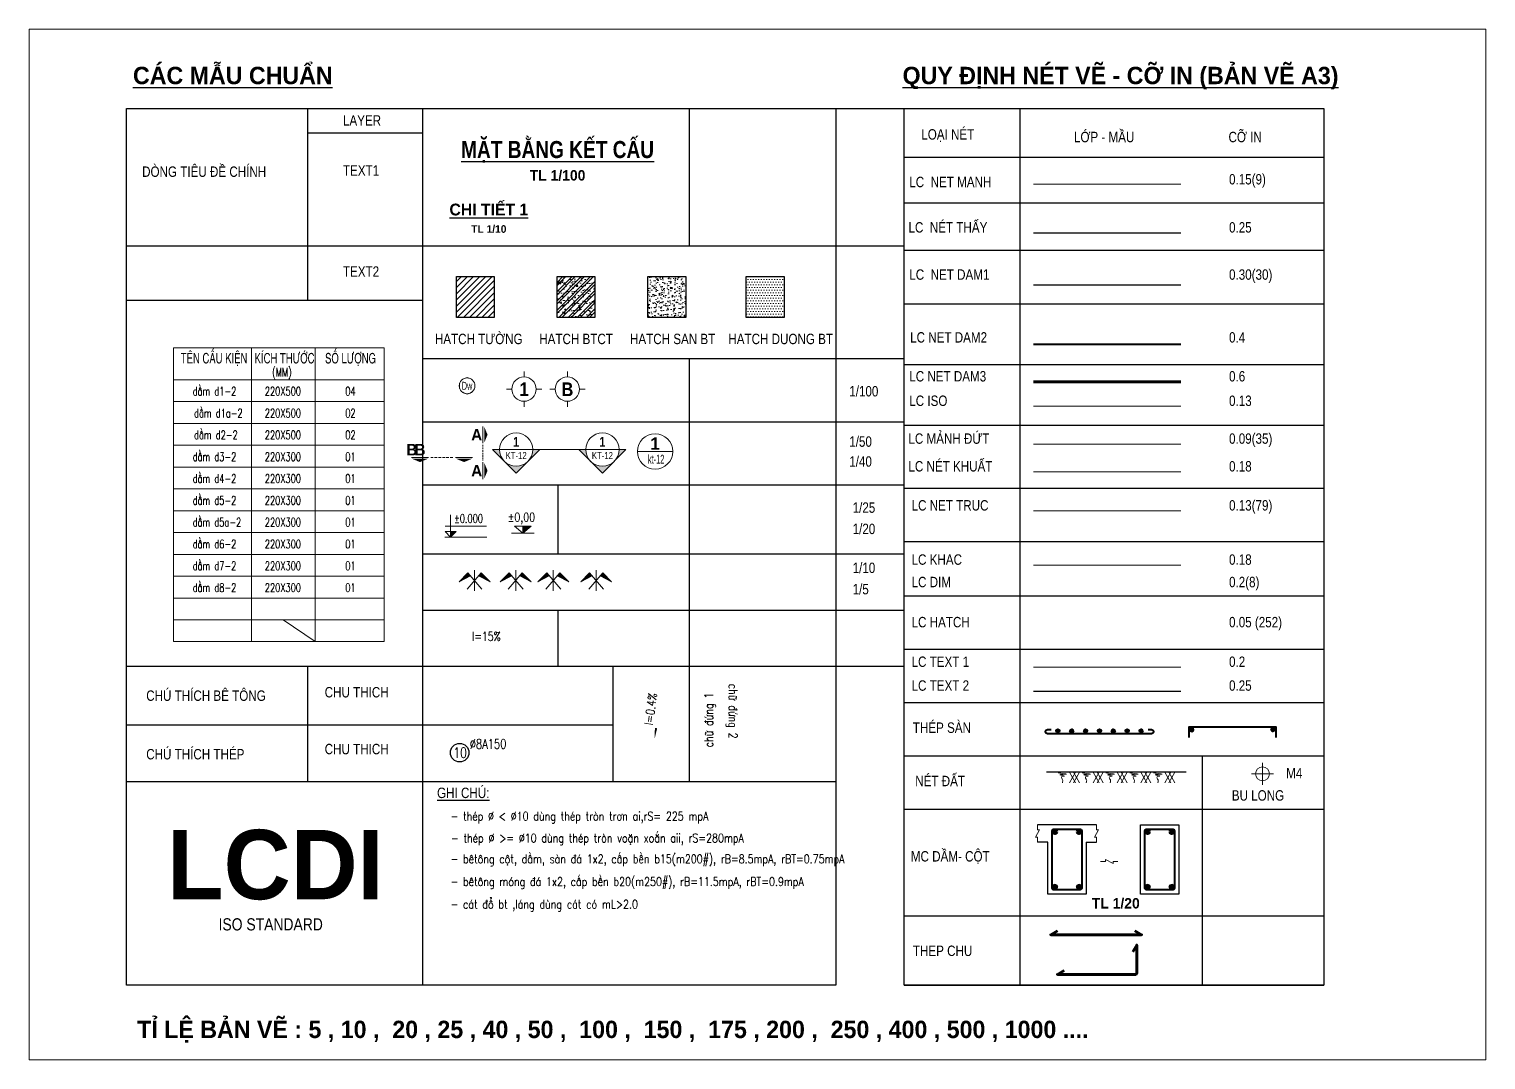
# Model space of a CAD drawing. Header units: inches. Extents: x 138 to 1256, y -84 to 787.
# Drawn here: x 137.6 to 473.6, y 549 to 786.6 of the extents above; entities that cross this region are included whole.
import ezdxf
from ezdxf.enums import TextEntityAlignment as Align

# ---------------------------------------------------------------- set-up
doc = ezdxf.new("R2010")
doc.units = ezdxf.units.IN
doc.header["$MEASUREMENT"] = 0
doc.set_wipeout_variables(frame=1)
for name, pattern in [('CENTERX2', [4, 2.5, -0.5, 0.5, -0.5]), ('DASHDOT', [1, 0.5, -0.25, 0, -0.25]), ('HIDDEN', [0.375, 0.25, -0.125])]:
    doc.linetypes.add(name, pattern=pattern)
for name, color, linetype, lineweight in [('KICHTHUOC', 8, 'Continuous', 18), ('LC Dim', 8, 'Continuous', 18), ('LC Hatch', 252, 'Continuous', 9), ('LC Hatch @ 1 (1)', 252, 'Continuous', 0), ('LC ISO', 160, 'Continuous', 13), ('LC Khac', 4, 'Continuous', 9), ('LC MANH DUT', 35, 'HIDDEN', 5), ('LC Net dam 1', 30, 'Continuous', 30), ('LC Net dam2', 6, 'Continuous', 40), ('LC Net dam3', 1, 'Continuous', 60), ('LC Net khuat', 4, 'HIDDEN', 13), ('LC Net manh', 239, 'Continuous', 5), ('LC Net thay', 7, 'Continuous', 25), ('LC Net truc', 79, 'DASHDOT', 13), ('LC Text1', 3, 'Continuous', 20), ('LC Text2', 7, 'Continuous', 25), ('Text', 7, 'Continuous', 20), ('v-KICHTHUOC', 8, 'Continuous', 18), ('v-TEXT', 7, 'Continuous', 20)]:
    doc.layers.add(name, color=color, linetype=linetype, lineweight=lineweight)
doc.styles.add('ARIAL', font='arial.ttf', dxfattribs={"width": 0.8})
doc.styles.add('Brief text', font='')
doc.styles.add('General text 2', font='arial.ttf')
doc.styles.add('LC 1', font='')
doc.styles.add('LC 2', font='', dxfattribs={"width": 0.7})
doc.styles.add('LC 3', font='vnsimli.shx', dxfattribs={"width": 0.75})
doc.styles.add('LC3', font='', dxfattribs={"width": 0.8})
doc.styles.add('T1', font='Vnsimli.shx', dxfattribs={"width": 0.7})
doc.styles.add('T2', font='', dxfattribs={"width": 0.8})
doc.styles.add('text', font='hoatbif.shx', dxfattribs={"width": 0.7})
doc.styles.add('text1', font='', dxfattribs={"width": 0.7, "height": 300})
doc.styles.get('Brief text').set_extended_font_data('.VnHelvetInsH', bold=True)
doc.styles.get('LC 1').set_extended_font_data('.VnAvantH', bold=True)
doc.styles.get('LC 2').set_extended_font_data('.VnArial NarrowH')
doc.styles.get('LC3').set_extended_font_data('.VnArialH', bold=True)
doc.styles.get('T2').set_extended_font_data('.VnArialH')
doc.styles.get('text1').set_extended_font_data('.VnHelvetInsH', bold=True)

# ---------------------------------------------------------------- blocks, each defined once
blk = doc.blocks.new('DXicon')
at = {"layer": 'LC Hatch', "ltscale": 50}
for points in [[(-1.15, 4.39), (-1.9, 5.26), (-4.45, 2.69)], [(4.45, 2.69), (1.9, 5.26), (1.15, 4.39)]]:
    blk.add_hatch(color=252, dxfattribs=at).paths.add_polyline_path(points)
at = {"layer": 'LC Net manh', "color": 8, "ltscale": 50}
for p, q in [((-1.9, 5.26), (-4.45, 2.69)), ((-4.45, 2.69), (-1.15, 4.39)), ((-2.13, 0.57), (1.9, 5.26)), ((2.13, 0.57), (-1.9, 5.26)), ((0, 0.04), (0, 6.04)), ((4.45, 2.69), (1.15, 4.39)), ((1.9, 5.26), (4.45, 2.69))]:
    blk.add_line(p, q, dxfattribs=at)
blk = doc.blocks.new('thep tron 2')
at = {"layer": 'LC Net dam2'}
for p, q in [((-0.5, 0.5), (0.5, 0.5)), ((0.35, 0.85), (-0.35, 0.15)), ((-0.35, 0.85), (0.35, 0.15)), ((0, 1), (0, 0))]:
    blk.add_line(p, q, dxfattribs=at)
blk.add_circle((0, 0.5), 0.5, dxfattribs=at)
blk = doc.blocks.new('theptron1')
at = {"layer": 'LC Net dam3'}
for p, q in [((-0.5, 0), (0.5, 0)), ((-0.35, 0.35), (0.35, -0.35)), ((0.35, 0.35), (-0.35, -0.35)), ((0, 0.5), (0, -0.5))]:
    blk.add_line(p, q, dxfattribs=at)
blk.add_circle((0, 0), 0.5, dxfattribs=at)
blk = doc.blocks.new('mat dat')
at = {"layer": 'LC Net manh'}
for p, q in [((2, 0), (3.73, -3)), ((3.73, 0), (2, -3)), ((3.15, 0), (4.88, -3)), ((4.88, 0), (3.15, -3))]:
    blk.add_line(p, q, dxfattribs=at)
blk.add_spline([(0, 0), (-1.21, -0.12), (1.21, -0.52), (-0.75, -0.75), (0.58, -1.1), (-0.23, -1.33), (0.06, -2.19), (0, -3)], degree=3, dxfattribs=at)
blk = doc.blocks.new('TTRUC')
at = {"layer": 'LC ISO'}
for p, q in [((0, 6.95), (0, 10.13)), ((-6.95, 0), (-10.13, 0)), ((6.95, 0), (10.13, 0)), ((0, -6.95), (0, -10.13))]:
    blk.add_line(p, q, dxfattribs=at)
at = {"layer": 'LC Net manh'}
blk.add_circle((0, 0), 6.95, dxfattribs=at)
blk = doc.blocks.new('TIEUDE1')
at = {"layer": 'LC Text2', "color": 7, "style": 'LC 1'}
blk.add_attdef('TIªU§Ò', text='', height=5, dxfattribs=at).set_placement((0, 0), align=Align.BOTTOM_CENTER)
blk.add_attdef('TL', text='', height=3, dxfattribs=at).set_placement((0, -2), align=Align.TOP_CENTER)
blk = doc.blocks.new('TIEUDE2')
at = {"layer": 'LC Text2', "color": 7, "style": 'LC 1'}
blk.add_attdef('%%UTIªU§Ò', text='', height=3.5, dxfattribs=at).set_placement((0, 0), align=Align.BOTTOM_CENTER)
blk.add_attdef('TL', text='', height=2.2, dxfattribs=at).set_placement((0, -1.8), align=Align.TOP_CENTER)
blk = doc.blocks.new('trich CT')
at = {"layer": 'LC ISO'}
blk.add_line((-500, 0), (500, 0), dxfattribs=at)
blk.add_circle((0, 0), 500, dxfattribs=at)
at = {"layer": 'LC Text1', "style": 'text1'}
blk.add_attdef('T', text='', height=350, dxfattribs=at).set_placement((0, 223), align=Align.MIDDLE_CENTER)
at = {"layer": 'LC Text1', "linetype": 'ByBlock', "style": 'text', "width": 0.7}
blk.add_attdef('KT', text='', height=250, dxfattribs=at).set_placement((0, -217), align=Align.MIDDLE_CENTER)
blk = doc.blocks.new('*U23')
at = {"layer": 'LC ISO'}
h = blk.add_hatch(color=256, dxfattribs=at)
h.paths.add_polyline_path([(0, -8.49), (4.24, -4.24, -0.198912), (0, -6, -0.198912), (-4.24, -4.24)])
h.paths.add_polyline_path([(8.49, 0), (6, 0, -0.198912), (4.24, -4.24)])
h.paths.add_polyline_path([(-4.24, -4.24, -0.198912), (-6, 0), (-8.49, 0)])
h = blk.add_hatch(color=256, dxfattribs=at)
h.paths.add_polyline_path([(31.08, -8.49), (35.32, -4.24, -0.198912), (31.08, -6, -0.198912), (26.84, -4.24)])
h.paths.add_polyline_path([(39.57, 0), (37.08, 0, -0.198912), (35.32, -4.24)])
h.paths.add_polyline_path([(26.84, -4.24, -0.198912), (25.08, 0), (22.59, 0)])
for p, q in [((-6, 0), (6, 0)), ((25.08, 0), (37.08, 0))]:
    blk.add_line(p, q, dxfattribs=at)
for points in [[(6, 0), (8.49, 0), (0, -8.49), (-8.49, 0), (-6, 0)], [(37.08, 0), (39.57, 0), (31.08, -8.49), (22.59, 0), (25.08, 0)]]:
    blk.add_lwpolyline(points, dxfattribs=at)
for centre in [(0, 0), (31.08, 0)]:
    blk.add_circle(centre, 6, dxfattribs=at)
at = {"layer": 'LC MANH DUT', "linetype": 'HIDDEN', "ltscale": 300}
blk.add_line((6, 0), (25.08, 0), dxfattribs=at)
at = {"layer": 'LC Text1', "style": 'Brief text', "width": 0.8, "flags": 8}
for tag, p in [('VIEW-NUMBER2', (0, 52)), ('VIEW-NUMBER1', (0, 0))]:
    blk.add_attdef(tag, text='', height=3.5, dxfattribs=at).set_placement(p, align=Align.BOTTOM_CENTER)
at = {"layer": 'LC Text1', "style": 'ARIAL', "width": 0.8, "flags": 8}
for tag, p in [('SHEET-NUMBER2', (0, 51.13)), ('SHEET-NUMBER1', (0, -0.87))]:
    blk.add_attdef(tag, text='', height=2.5, dxfattribs=at).set_placement(p, align=Align.TOP_CENTER)
blk = doc.blocks.new('Caodo1')
at = {"layer": 'LC Text1'}
blk.add_hatch(color=4, dxfattribs=at).paths.add_polyline_path([(0, 200), (0, 0), (243, 200)])
at = {"layer": 'LC Text1', "color": 4}
for p, q in [((324, 0), (-324, 0)), ((0, 0), (0, 200))]:
    blk.add_line(p, q, dxfattribs=at)
blk.add_lwpolyline([(-243, 200), (243, 200), (0, 0), (0, 0)], close=True, dxfattribs=at)
at = {"layer": 'LC Text1', "color": 4, "style": 'T1', "width": 0.8}
blk.add_attdef('%%P0,00', text='', height=250, dxfattribs=at).set_placement((-39, 460), align=Align.MIDDLE_CENTER)
blk = doc.blocks.new('bu lon')
at = {"layer": 'LC Khac', "color": 9}
for p, q in [((0.79, 0), (-0.79, 0)), ((0, -0.79), (0, 0.79))]:
    blk.add_line(p, q, dxfattribs=at)
at = {"layer": 'LC Khac', "color": 7}
blk.add_circle((0, 0), 0.5, dxfattribs=at)
blk = doc.blocks.new('MM')
at = {"layer": 'LC Khac', "xscale": 2.289702860291335, "yscale": 2.289702860291335, "zscale": 2.289702860291335}
blk.add_blockref('bu lon', (0, 0), dxfattribs=at)
blk = doc.blocks.new('CT')
at = {"layer": 'LC Text1', "lineweight": 15}
blk.add_hatch(color=4, dxfattribs=at).paths.add_polyline_path([(3.25, 1.6), (1.64, 1.6), (1.64, 0)])
at = {"layer": 'LC Text1', "color": 4, "lineweight": 15, "ltscale": 50}
for p, q in [((12.09, 0), (0, 0)), ((0.05, 3.14), (12, 3.14))]:
    blk.add_line(p, q, dxfattribs=at)
for points in [[(1.64, 6.43), (1.64, 0)], [(1.64, 0), (0.03, 1.6), (1.64, 1.6)], [(1.64, 0), (3.25, 1.6), (1.64, 1.6)]]:
    blk.add_lwpolyline(points, dxfattribs=at)
at = {"layer": 'LC Text1', "color": 4, "style": 'LC 3', "width": 0.75}
blk.add_attdef('CT', (1.91, 3.5), '', height=2.2, dxfattribs=at)
blk = doc.blocks.new('*U24')
at = {"layer": 'Defpoints'}
blk.add_lwpolyline([(0, 2.97), (-1.75, 2.41), (-2.83, 0.92), (-2.83, -0.92), (-1.75, -2.41), (0, -2.98), (1.75, -2.41), (2.83, -0.92), (2.83, 0.92), (1.75, 2.41)], close=True, dxfattribs=at)
at = {"layer": 'LC Text1', "style": 'General text 2', "width": 0.6, "flags": 8}
blk.add_attdef('SYMBOL', text='', height=3, dxfattribs=at).set_placement((0, 0), align=Align.MIDDLE_CENTER)
blk.add_wipeout([(0, 2.97), (-1.75, 2.41), (-2.83, 0.92), (-2.83, -0.92), (-1.75, -2.41), (0, -2.98), (1.75, -2.41), (2.83, -0.92), (2.83, 0.92), (1.75, 2.41)]).dxf.layer = 'LC Net manh'
at = {"layer": 'LC ISO'}
blk.add_circle((0, 0), 2.98, dxfattribs=at)
blk = doc.blocks.new('matcatdoc')
at = {"layer": 'LC Khac', "color": 1, "ltscale": 2}
for p, q in [((0, 485), (0, 0)), ((0, -550), (0, -1036))]:
    blk.add_line(p, q, dxfattribs=at)
for points in [[(134, 243, 0, 471, 0), (37, 243, 275, 275, 0)], [(134, -793, 0, 471, 0), (37, -793, 275, 275, 0)]]:
    blk.add_lwpolyline(points, format="xyseb", dxfattribs=at)
at = {"layer": 'LC MANH DUT', "ltscale": 200}
blk.add_line((0, -49), (0, -506), dxfattribs=at)
at = {"ltscale": 2, "style": 'LC 1'}
for p in [(-179, 243), (-179, -793)]:
    blk.add_attdef('LC', text='', height=330, dxfattribs=at).set_placement(p, align=Align.MIDDLE_CENTER)
blk = doc.blocks.new('*U22')
at = {"layer": 'LC Khac', "color": 1, "ltscale": 2}
for p, q in [((0, 0), (-485, 0)), ((1271, 0), (785, 0))]:
    blk.add_line(p, q, dxfattribs=at)
for points in [[(-243, -134, 0, 471, 0), (-243, -37, 275, 275, 0)], [(1028, -134, 0, 471, 0), (1028, -37, 275, 275, 0)]]:
    blk.add_lwpolyline(points, format="xyseb", dxfattribs=at)
at = {"layer": 'LC MANH DUT', "ltscale": 300}
blk.add_line((66, 0), (732, 0), dxfattribs=at)
at = {"ltscale": 2, "style": 'LC 1'}
for p in [(-243, 222), (1028, 222)]:
    blk.add_attdef('LC', text='', height=330, dxfattribs=at).set_placement(p, align=Align.MIDDLE_CENTER)
blk = doc.blocks.new('DODOC1')
at = {"layer": 'KICHTHUOC'}
blk.add_lwpolyline([(-630, 0, 0, 0, 0), (762, 0, 0, 66.7, 0), (443, 0, 66.7, 66.7, 0)], format="xyseb", dxfattribs=at)
at = {"layer": 'Text', "style": 'T1', "width": 0.8}
blk.add_attdef('DOC', text='', height=250, dxfattribs=at).set_placement((-79, 226), align=Align.MIDDLE_CENTER)

msp = doc.modelspace()

# ---------------------------------------------------------------- hatches: boundary and pattern name
at = {"layer": 'LC Hatch', "ltscale": 3}
h = msp.add_hatch(dxfattribs=at)
h.set_pattern_fill('AR-CONC', color=256, scale=0.281299)
h.set_pattern_definition([(50, (594.1922, 75.4406), (2.017644, -0.176521), [0.210974, -2.320715]), (355, (594.1922, 75.4406), (-0.390306, 2.115907), [0.168779, -1.856572]), (100.4514, (594.3603, 75.4259), (1.62734, 1.939385), [0.1793004, -1.972304]), (46.1842, (594.1922, 76.0032), (3.002136, -0.465603), [0.316461, -3.481072]), (96.6356, (594.4424, 75.9644), (2.629195, 2.740182), [0.26895, -2.958456]), (351.1842, (594.1922, 76.0032), (2.629193, 2.740184), [0.253169, -2.784858]), (21, (594.4735, 75.8625), (1.6790922, -1.132562), [0.210974, -2.320715]), (326, (594.4735, 75.8625), (0.684443, 2.039838), [0.168779, -1.856572]), (71.4514, (594.6134, 75.7681), (2.363536, 0.9072743), [0.1793004, -1.972304]), (37.5, (594.1922, 75.4406), (0.0342055, 0.93642634), [0, -1.834068, 0, -1.8847018, 0, -1.8636044]), (7.5, (594.1922, 75.4406), (0.7400114, 1.1094753), [0, -1.0745613, 0, -1.7918732, 0, -0.7102794]), (327.5, (593.5649, 75.4406), (1.501636, -0.0634466), [0, -0.703247, 0, -2.1941305, 0, -2.9114423]), (317.5, (593.2836, 75.4406), (1.6404956, 0.281594), [0, -0.914221, 0, -1.4571277, 0, -2.067546])])
h.paths.add_polyline_path([(289.01, 729.61), (280.29, 729.61), (280.29, 720.19), (289.01, 720.19)])
h = msp.add_hatch(dxfattribs=at)
h.set_pattern_fill('DOTS', color=256, scale=9.845457)
h.set_pattern_definition([(360, (595.696, 75.4406), (0.30767054, 0.6153411), [0, -0.6153411])])
h.paths.add_polyline_path([(311.7, 729.61), (302.98, 729.61), (302.98, 720.19), (311.7, 720.19)])
at = {"layer": 'LC Hatch @ 1 (1)', "ltscale": 2}
h = msp.add_hatch(dxfattribs=at)
h.set_pattern_fill('ANSI31', color=256, scale=8.000137)
h.set_pattern_definition([(45, (595.696, 75.4406), (-0.7071189, 0.7071189), [])])
h.paths.add_polyline_path([(244.85, 720.19), (244.85, 729.61), (236.13, 729.61), (236.13, 720.19)])
h = msp.add_hatch(dxfattribs=at)
h.set_pattern_fill('BTCT', color=256, scale=0.400001)
h.set_pattern_definition([(50, (240.1029, 1218.1346), (2.869048, -0.251009), [0.3, -3.300009]), (355, (240.103, 1218.1346), (-0.555007, 3.008776), [0.24, -2.640007]), (100.4514, (240.342, 1218.1137), (2.314043, 2.757765), [0.254961, -2.804576]), (46.1842, (240.103, 1218.9346), (4.268975, -0.662078), [0.45, -4.950013]), (96.6356, (240.4586, 1218.8794), (3.73866, 3.89648), [0.382442, -4.206863]), (351.1842, (240.103, 1218.9346), (3.738657, 3.896484), [0.36, -3.96001]), (21, (240.5029, 1218.7346), (2.387634, -1.61048), [0.3, -3.300009]), (326, (240.503, 1218.7346), (0.973264, 2.900608), [0.24, -2.640007]), (71.4514, (240.7018, 1218.6004), (3.360899, 1.290125), [0.254961, -2.804576]), (37.5, (240.1029, 1218.1346), (0.0486395, 1.3315788), [0, -2.6080067, 0, -2.680007, 0, -2.650007]), (7.5, (240.1029, 1218.1346), (1.052281, 1.577651), [0, -1.528004, 0, -2.5480066, 0, -1.0100026]), (327.5, (239.2109, 1218.1346), (2.1352952, -0.0902197), [0, -1.0000026, 0, -3.120008, 0, -4.1400107]), (317.5, (238.8109, 1218.1346), (2.332751, 0.400421), [0, -1.300003, 0, -2.072005, 0, -2.9400076]), (45, (240.1029, 1218.1346), (-1.060663, 1.060663), []), (45, (240.81, 1218.1346), (-1.060663, 1.060663), [])])
h.paths.add_polyline_path([(268.07, 729.61), (259.35, 729.61), (259.35, 720.19), (268.07, 720.19)])

# ---------------------------------------------------------------- linework, layer by layer
at = {"layer": 'LC ISO', "ltscale": 0.5}
msp.add_line((369.22, 699.72, 0), (403.24, 699.72, 0), dxfattribs=at)
at = {"layer": 'LC Khac', "ltscale": 0.5}
msp.add_line((369.22, 663.1, 0), (403.24, 663.1, 0), dxfattribs=at)
at = {"layer": 'LC MANH DUT', "ltscale": 300}
msp.add_line((369.22, 691, 0), (403.24, 691, 0), dxfattribs=at)
at = {"layer": 'LC Net dam 1'}
msp.add_line((369.22, 727.68, 0), (403.24, 727.68, 0), dxfattribs=at)
at = {"layer": 'LC Net dam2', "ltscale": 5}
msp.add_line((403.24, 713.91, 0), (369.22, 713.91, 0), dxfattribs=at)
at = {"layer": 'LC Net dam2', "elevation": 0}
msp.add_lwpolyline([(395.65, 625.18), (396.45, 625.18, -0.414214), (396.9, 624.73), (396.9, 624.68, -0.414214), (396.45, 624.22), (384.47, 624.22), (372.49, 624.22, -0.414214), (372.04, 624.68), (372.04, 624.73, -0.414214), (372.49, 625.18), (373.29, 625.18)], format="xyb", dxfattribs=at)
msp.add_lwpolyline([(405.11, 623.39), (405.11, 625.79), (425.11, 625.79), (425.11, 623.39)], dxfattribs=at)
for points in [[(373.56, 588.64), (373.56, 601.84, -0.414214), (373.96, 602.24), (379.96, 602.24, -0.414214), (380.36, 601.84), (380.36, 588.64, -0.414214), (379.96, 588.24), (373.96, 588.24, -0.414214)], [(394.94, 588.64), (394.94, 601.84, -0.414214), (395.34, 602.24), (401.34, 602.24, -0.414214), (401.74, 601.84), (401.74, 588.64, -0.414214), (401.34, 588.24), (395.34, 588.24, -0.414214)]]:
    msp.add_lwpolyline(points, format="xyb", close=True, dxfattribs=at)
at = {"layer": 'LC Net dam3', "ltscale": 0.5}
msp.add_line((369.22, 705.36, 0), (403.24, 705.36, 0), dxfattribs=at)
at = {"layer": 'LC Net dam3', "ltscale": 5, "elevation": 0}
msp.add_lwpolyline([(374.79, 578.79), (373.23, 577.89), (394.15, 577.89), (392.6, 578.79)], dxfattribs=at)
at = {"layer": 'LC Net dam3', "elevation": 0}
msp.add_lwpolyline([(392.17, 573.95), (393.07, 575.51), (393.07, 569.12, -0.414214), (392.67, 568.72), (374.77, 568.72), (376.33, 569.62)], format="xyb", dxfattribs=at)
at = {"layer": 'LC Net khuat', "ltscale": 300}
msp.add_line((369.22, 684.61, 0), (403.24, 684.61, 0), dxfattribs=at)
at = {"layer": 'LC Net manh'}
msp.add_line((369.22, 750.88, 0), (403.24, 750.88, 0), dxfattribs=at)
at = {"layer": 'LC Net manh', "elevation": 0}
for points in [[(370.16, 599.24), (370.16, 600.38), (369.7, 600.38), (370.62, 602.09), (370.16, 602.09), (370.16, 603.24)], [(383.76, 599.24), (383.76, 600.38), (383.3, 600.38), (384.22, 602.09), (383.76, 602.09), (383.76, 603.24)], [(384.72, 594.79), (385.87, 594.79), (385.87, 595.25), (387.58, 594.33), (387.58, 594.79), (388.72, 594.79)]]:
    msp.add_lwpolyline(points, dxfattribs=at)
at = {"layer": 'LC Net thay'}
for p, q in [((201.76, 768.37, 0), (201.76, 724.14, 0)), ((228.27, 768.37, 0), (228.27, 566.23, 0)), ((289.79, 768.37, 0), (289.79, 736.67, 0)), ((323.64, 768.37, 0), (339.41, 768.37, 0)), ((366.05, 768.37, 0), (366.05, 566.23, 0)), ((228.27, 762.68, 0), (201.76, 762.68, 0)), ((339.41, 757.16, 0), (436.19, 757.16, 0)), ((339.41, 746.57, 0), (436.19, 746.57, 0)), ((369.22, 739.69, 0), (403.24, 739.69, 0)), ((160.02, 736.67, 0), (289.79, 736.67, 0)), ((160.02, 736.67, 0), (339.41, 736.67, 0)), ((339.41, 735.73, 0), (436.19, 735.73, 0)), ((160.02, 724.14, 0), (228.27, 724.14, 0)), ((339.41, 723.36, 0), (436.19, 723.36, 0)), ((228.27, 710.69, 0), (339.41, 710.69, 0)), ((289.79, 710.69, 0), (289.79, 613.2, 0)), ((339.41, 709.37, 0), (436.19, 709.37, 0)), ((228.27, 696.15, 0), (339.41, 696.15, 0)), ((339.41, 695.38, 0), (436.19, 695.38, 0)), ((228.27, 681.61, 0), (339.41, 681.61, 0)), ((259.53, 681.61, 0), (259.53, 665.68, 0)), ((339.41, 680.84, 0), (436.19, 680.84, 0)), ((228.27, 665.68, 0), (339.41, 665.68, 0)), ((339.41, 668.53, 0), (436.19, 668.53, 0)), ((339.41, 656.03, 0), (436.19, 656.03, 0)), ((228.27, 652.72, 0), (289.79, 652.72, 0)), ((228.27, 652.72, 0), (339.41, 652.72, 0)), ((259.53, 652.72, 0), (259.53, 639.83, 0)), ((339.41, 643.73, 0), (436.19, 643.73, 0)), ((160.02, 639.83, 0), (339.41, 639.83, 0)), ((201.76, 639.83, 0), (201.76, 613.2, 0)), ((272.28, 613.2, 0), (272.28, 639.83, 0)), ((369.22, 634.07, 0), (403.24, 634.07, 0)), ((339.41, 631.43, 0), (436.19, 631.43, 0)), ((160.02, 626.3, 0), (272.28, 626.3, 0)), ((339.41, 619.12, 0), (436.19, 619.12, 0)), ((408.15, 619.12, 0), (408.15, 566.23, 0)), ((404.43, 615.34, 0), (372.27, 615.34, 0)), ((160.02, 613.2, 0), (323.64, 613.2, 0)), ((160.02, 613.2, 0), (323.64, 613.2, 0)), ((339.41, 606.82, 0), (436.19, 606.82, 0)), ((383.76, 603.24, 0), (370.16, 603.24, 0)), ((372.56, 599.24, 0), (370.16, 599.24, 0)), ((381.36, 599.24, 0), (383.76, 599.24, 0)), ((339.41, 582.22, 0), (436.19, 582.22, 0)), ((339.41, 566.23, 0), (436.19, 566.23, 0))]:
    msp.add_line(p, q, dxfattribs=at)
at = {"layer": 'LC Net thay', "elevation": 0}
for points in [[(160.02, 768.37), (323.64, 768.37), (323.64, 566.23), (160.02, 566.23)], [(339.41, 768.37), (436.19, 768.37), (436.19, 566.23), (339.41, 566.23)], [(393.94, 603.24), (402.74, 603.24), (402.74, 587.24), (393.94, 587.24)]]:
    msp.add_lwpolyline(points, close=True, dxfattribs=at)
msp.add_lwpolyline([(381.36, 599.24), (381.36, 587.24), (372.56, 587.24), (372.56, 599.24)], dxfattribs=at)
at = {"layer": 'LC Net truc', "linetype": 'CENTERX2', "ltscale": 200}
msp.add_line((369.22, 675.61, 0), (403.24, 675.61, 0), dxfattribs=at)
at = {"layer": 'LC Text1'}
msp.add_line((369.22, 639.56, 0), (403.24, 639.56, 0), dxfattribs=at)
at = {"layer": 'LC Text2', "ltscale": 2, "elevation": 0}
for points in [[(236.13, 729.61), (244.85, 729.61), (244.85, 720.19), (236.13, 720.19)], [(259.35, 729.61), (268.07, 729.61), (268.07, 720.19), (259.35, 720.19)], [(280.29, 729.61), (289.01, 729.61), (289.01, 720.19), (280.29, 720.19)], [(302.98, 729.61), (311.7, 729.61), (311.7, 720.19), (302.98, 720.19)]]:
    msp.add_lwpolyline(points, close=True, dxfattribs=at)
at = {"layer": 'LC Text2', "ltscale": 100}
msp.add_circle((236.88, 619.86, 0), 2.14, dxfattribs=at)

# ---------------------------------------------------------------- block references
at = {"layer": 'LC Dim'}
for p, xscale, yscale, zscale, rotation in [((374.2, 601.6, 0), 0.8000020620485555, 0.8000020620485555, 0.8000020620485555, 359.9999999976748), ((379.72, 601.6, 0), -0.8000020620485555, 0.800002062048554, 0.800002062048554, 359.9999999976748), ((395.58, 601.6, 0), 0.8000020620485555, 0.8000020620485555, 0.8000020620485555, 359.9999999976748), ((401.1, 601.6, 0), -0.8000020620485555, 0.800002062048554, 0.800002062048554, 359.9999999976748), ((374.2, 588.88, 0), -0.8000020620485544, 0.800002062048554, 0.800002062048554, 180.0000000006359), ((379.72, 588.88, 0), 0.8000020620485544, 0.8000020620485544, 0.8000020620485544, 180.0000000006358), ((395.58, 588.88, 0), -0.8000020620485544, 0.800002062048554, 0.800002062048554, 180.0000000006359), ((401.1, 588.88, 0), 0.8000020620485544, 0.8000020620485544, 0.8000020620485544, 180.0000000006358)]:
    msp.add_blockref('theptron1', p, dxfattribs=dict(at, xscale=xscale, yscale=yscale, zscale=zscale, rotation=rotation))
at = {"layer": 'LC Hatch', "xscale": 0.8000020620485555, "yscale": 0.8000020620485555, "zscale": 0.8000020620485555, "rotation": 359.9999999976748}
for p in [(240.32, 657.1, 0), (249.8, 657.1, 0), (258.48, 657.1, 0), (268.35, 657.1, 0)]:
    msp.add_blockref('DXicon', p, dxfattribs=at)
at = {"layer": 'LC ISO', "xscale": 0.403138717519849, "yscale": 0.403138717519849, "zscale": 0.403138717519849, "rotation": 359.9999999976748}
for p in [(251.73, 703.66, 0), (261.73, 703.66, 0)]:
    msp.add_blockref('TTRUC', p, dxfattribs=at)
at = {"layer": 'LC ISO'}
ref = msp.add_blockref('*U23', (249.91, 689.72, 0), dxfattribs=dict(at, xscale=0.6400016496390442, yscale=0.6400016496390442, zscale=0.6400016496390442, rotation=359.9999999976748))
ref.add_attrib('VIEW-NUMBER1', '1', dxfattribs={"layer": 'LC Text1', "height": 2.24, "rotation": 360, "style": 'Brief text', "width": 0.8}).set_placement((249.91, 689.72, 0), align=Align.BOTTOM_CENTER)
ref.add_attrib('SHEET-NUMBER1', 'KT-12', dxfattribs={"layer": 'LC Text1', "height": 1.6, "rotation": 360, "style": 'ARIAL', "width": 0.8}).set_placement((249.91, 689.16, 0), align=Align.TOP_CENTER)
ref.add_attrib('VIEW-NUMBER2', '1', dxfattribs={"layer": 'LC Text1', "height": 2.24, "rotation": 360, "style": 'Brief text', "width": 0.8}).set_placement((269.8, 689.72, 0), align=Align.BOTTOM_CENTER)
ref.add_attrib('SHEET-NUMBER2', 'KT-12', dxfattribs={"layer": 'LC Text1', "height": 1.6, "rotation": 360, "style": 'ARIAL', "width": 0.8}).set_placement((269.8, 689.16, 0), align=Align.TOP_CENTER)
ref = msp.add_blockref('trich CT', (281.96, 689.29, 0), dxfattribs=dict(at, xscale=0.008146306711836747, yscale=0.008146306711836747, zscale=0.008146306711836747))
ref.add_attrib('T', '1', dxfattribs={"layer": 'LC Text2', "height": 2.85, "rotation": 360, "style": 'text1'}).set_placement((281.96, 691.1, 0), align=Align.MIDDLE_CENTER)
ref.add_attrib('KT', ' kt-12', dxfattribs={"layer": 'LC Text2', "linetype": 'ByBlock', "height": 2.037, "rotation": 360, "style": 'text', "width": 0.55}).set_placement((281.96, 687.52, 0), align=Align.MIDDLE_CENTER)
at = {"layer": 'LC Khac', "xscale": 0.8000020620485555, "yscale": 0.8000020620485555, "zscale": 0.8000020620485555, "rotation": 359.9999999976748}
for p in [(375.91, 615.34, 0), (381.42, 615.34, 0), (386.92, 615.34, 0), (392.42, 615.34, 0), (397.92, 615.34, 0)]:
    msp.add_blockref('mat dat', p, dxfattribs=at)
at = {"layer": 'LC MANH DUT', "xscale": 1.397564855985381, "yscale": 1.397564855985381, "zscale": 1.397564855985381, "rotation": 359.9999999976748}
msp.add_blockref('MM', (422.05, 614.99, 0), dxfattribs=at)
at = {"layer": 'LC Net dam2'}
for p, xscale, yscale, zscale, rotation in [((374.85, 624.46, 0), 0.8000020620485555, 0.8000020620485555, 0.8000020620485555, 359.9999999976748), ((378.05, 624.46, 0), 0.8000020620485555, 0.8000020620485555, 0.8000020620485555, 359.9999999976748), ((381.25, 624.46, 0), 0.8000020620485555, 0.8000020620485555, 0.8000020620485555, 359.9999999976748), ((384.45, 624.46, 0), 0.8000020620485555, 0.8000020620485555, 0.8000020620485555, 359.9999999976748), ((387.65, 624.46, 0), 0.8000020620485555, 0.8000020620485555, 0.8000020620485555, 359.9999999976748), ((390.85, 624.46, 0), 0.8000020620485555, 0.8000020620485555, 0.8000020620485555, 359.9999999976748), ((394.05, 624.46, 0), 0.8000020620485555, 0.8000020620485555, 0.8000020620485555, 359.9999999976748), ((405.75, 625.55, 0), -0.8000020620485544, 0.800002062048554, 0.800002062048554, 180.0000000006359), ((424.47, 625.55, 0), 0.8000020620485544, 0.8000020620485544, 0.8000020620485544, 180.0000000006358)]:
    msp.add_blockref('thep tron 2', p, dxfattribs=dict(at, xscale=xscale, yscale=yscale, zscale=zscale, rotation=rotation))
at = {"layer": 'LC Net manh'}
ref = msp.add_blockref('matcatdoc', (242.24, 691.2, 0), dxfattribs=dict(at, xscale=0.008000020620488059, yscale=0.008000020620488059, zscale=0.008000020620488059))
ref.add_attrib('LC', 'A', dxfattribs={"layer": '0', "ltscale": 2, "height": 2.64, "rotation": 360, "style": 'LC 1'}).set_placement((240.81, 684.85, 0), align=Align.MIDDLE_CENTER)
ref.add_attrib('LC', 'A', dxfattribs={"layer": '0', "ltscale": 2, "height": 2.64, "rotation": 360, "style": 'LC 1'}).set_placement((240.81, 693.14, 0), align=Align.MIDDLE_CENTER)
ref = msp.add_blockref('*U22', (229.67, 687.92, 0), dxfattribs=dict(at, xscale=0.008000020620488059, yscale=0.008000020620488059, zscale=0.008000020620488059))
ref.add_attrib('LC', 'B', dxfattribs={"layer": '0', "ltscale": 2, "height": 2.64, "rotation": 360, "style": 'LC 1'}).set_placement((225.84, 689.7, 0), align=Align.MIDDLE_CENTER)
ref.add_attrib('LC', 'B', dxfattribs={"layer": '0', "ltscale": 2, "height": 2.64, "rotation": 360, "style": 'LC 1'}).set_placement((227.73, 689.7, 0), align=Align.MIDDLE_CENTER)
at = {"layer": 'LC Text1'}
ref = msp.add_blockref('CT', (233.49, 669.53, 0), dxfattribs=dict(at, xscale=0.8000020620485555, yscale=0.8000020620485555, zscale=0.8000020620485555, rotation=359.9999999976748))
ref.add_attrib('CT', '%%P0.000', (235.6, 672.84, 0), dxfattribs={"color": 3, "height": 1.984, "rotation": 360, "style": 'LC 3', "width": 0.7})
ref = msp.add_blockref('Caodo1', (251.44, 670.47, 0), dxfattribs=dict(at, xscale=0.008000020620488059, yscale=0.008000020620488059, zscale=0.008000020620488059))
ref.add_attrib('%%P0,00', '%%p0,00', dxfattribs={"layer": 'LC Text2', "height": 2, "rotation": 360, "style": 'T1', "width": 0.8}).set_placement((251.13, 674.15, 0), align=Align.MIDDLE_CENTER)
at = {"layer": 'LC Text2'}
ref = msp.add_blockref('TIEUDE1', (259.46, 755.74, 0), dxfattribs=dict(at, xscale=0.8000020620485555, yscale=0.8000020620485555, zscale=0.8000020620485555, rotation=359.9999999976748))
ref.add_attrib('TIªU§Ò', '%%UmÆt b»ng kÕt cÊu', dxfattribs={"color": 7, "height": 3.9395, "rotation": 360, "style": 'LC3', "width": 0.8}).set_placement((259.46, 755.74, 0), align=Align.BOTTOM_CENTER)
ref.add_attrib('TL', 'TL 1/100', dxfattribs={"color": 7, "height": 2.4, "rotation": 360, "style": 'LC 1'}).set_placement((259.46, 754.14, 0), align=Align.TOP_CENTER)
ref = msp.add_blockref('TIEUDE2', (243.61, 742.89, 0), dxfattribs=dict(at, xscale=0.8000020620485555, yscale=0.8000020620485555, zscale=0.8000020620485555, rotation=359.9999999976748))
ref.add_attrib('%%UTIªU§Ò', '%%Uchi tiÕt 1', dxfattribs={"color": 7, "height": 2.7169, "rotation": 360, "style": 'LC 1'}).set_placement((243.61, 742.89, 0), align=Align.BOTTOM_CENTER)
ref.add_attrib('TL', 'TL 1/10', dxfattribs={"color": 7, "height": 1.76, "rotation": 360, "style": 'LC 1'}).set_placement((243.61, 741.45, 0), align=Align.TOP_CENTER)
at = {"layer": 'v-KICHTHUOC'}
ref = msp.add_blockref('DODOC1', (282.65, 629.04), dxfattribs=dict(at, xscale=-0.008000137222334483, yscale=0.008000137222334473, zscale=0.008000137222334473, rotation=82.32757088639241))
ref.add_attrib('DOC', 'I=0.4%', dxfattribs={"layer": 'v-TEXT', "height": 2, "rotation": 82.3276, "style": 'T1', "width": 0.8}).set_placement((280.94, 629.91), align=Align.MIDDLE_CENTER)

# ---------------------------------------------------------------- texts
at = {"layer": 'LC Text1', "ltscale": 0.2, "style": 'LC 1', "width": 0.9}
for s, p in [('1', (251.73, 701.09, 0)), ('B', (261.73, 701.09, 0))]:
    msp.add_text(s, height=3.16, rotation=360, dxfattribs=at).set_placement(p, align=Align.BOTTOM_CENTER)
at = {"layer": 'LC Text1', "style": 'LC 3', "width": 0.75}
msp.add_text(' I=15%%%', height=2.097, rotation=360, dxfattribs=at).set_placement((238.64, 645.64, 0))
at = {"layer": 'LC Text1', "color": 3, "style": 'LC 3', "width": 0.8}
for s, rotation, p in [('ch÷ ®øng 2', 270, (298.94, 635.73, 0)), ('ch÷ ®øng 1', 90, (295.33, 621.08, 0)), ('- thÐp %%C < %%C10 dïng thÐp trßn tr¬n ai,rS= 225 mpA', 360, (234.8, 604.22, 0)), ('- thÐp %%C >= %%C10 dïng thÐp trßn voÆn xo¾n aii, rS=280mpA', 360, (234.89, 599.17, 0)), ('- bªt«ng cét, dÇm, sµn ®¸ 1x2, cÊp bÒn b15(m200#), rB=8.5mpA, rBT=0.75mpA', 360, (234.79, 594.36, 0)), ('- bªt«ng mãng ®¸ 1x2, cÊp bÒn b20(m250#), rB=11.5mpA, rBT=0.9mpA', 360, (234.79, 589.13, 0)), ('- c¸t ®æ bt ,l¸ng dïng c¸t cã mL>2.0', 360, (234.79, 583.91, 0))]:
    msp.add_text(s, height=2, rotation=rotation, dxfattribs=at).set_placement(p)
at = {"layer": 'LC Text2', "lineweight": -2}
for s, height, style, p in [('%%uc¸c mÉu chuÈn', 4, 'LC 1', (161.53, 773.96, 0)), ('%%Uquy ®Þnh nÐt vÏ - cì in (b¶n vÏ A3)', 4, 'LC 1', (339.03, 773.96, 0)), ('tl 1/20', 2.4, 'LC 1', (382.68, 583.93, 0)), ('iso standard', 2.8, 'LC 2', (181.27, 578.88, 0)), ('tØ lÖ b¶n vÏ : 5 , 10 ,  20 , 25 , 40 , 50 ,  100 ,  150 ,  175 , 200 ,  250 , 400 , 500 , 1000 ....', 4, 'LC 1', (162.49, 554.06, 0))]:
    msp.add_text(s, height=height, rotation=360, dxfattribs=dict(at, style=style)).set_placement(p)
at = {"layer": 'LC Text2', "style": 'T2', "width": 0.8}
for s, p in [('layer', (209.96, 764.4, 0)), ('lo¹i nÐt', (343.36, 761.18, 0)), ('Líp - mÇu', (378.58, 760.58, 0)), ('cì in', (414.22, 760.58, 0)), ('dßng tiªu ®Ò chÝnh', (163.64, 752.59, 0)), ('text1', (209.96, 752.87, 0)), ('LC  Net manh', (340.59, 750.21, 0)), ('0.15(9)', (414.34, 750.84, 0)), ('LC  nÐt thÊy', (340.41, 739.75, 0)), ('0.25 ', (414.34, 739.75, 0)), ('text2', (209.96, 729.57, 0)), ('LC  Net dam1', (340.59, 728.87, 0)), ('0.30(30)', (414.34, 728.87, 0)), ('HATCH T¦êNG', (231.17, 714.03, 0)), ('HATCH BTCT', (255.24, 714.03, 0)), ('HATCH SAN BT', (276.17, 714.03, 0)), ('HATCH DUONG BT', (298.86, 714.03, 0)), ('LC Net dam2', (340.79, 714.39, 0)), ('0.4', (414.34, 714.39, 0)), ('LC Net dam3', (340.59, 705.42, 0)), ('0.6', (414.34, 705.42, 0)), ('1/100', (326.74, 701.97, 0)), ('LC iso', (340.59, 699.78, 0)), ('0.13', (414.34, 699.78, 0)), ('1/50', (326.74, 690.37, 0)), ('LC m¶nh ®øt', (340.39, 691.06, 0)), ('0.09(35)', (414.34, 691.06, 0)), ('1/40', (326.74, 685.78, 0)), ('LC nÐt khuÊt', (340.39, 684.67, 0)), ('0.18', (414.34, 684.67, 0)), ('1/25', (327.52, 675.15, 0)), ('LC Net truc', (341.12, 675.67, 0)), ('0.13(79)', (414.34, 675.67, 0)), ('1/20', (327.52, 670.24, 0)), ('LC khac', (341.12, 663.17, 0)), ('0.18', (414.34, 663.17, 0)), ('1/10', (327.52, 661.26, 0)), ('1/5', (327.52, 656.35, 0)), ('LC dim', (341.12, 657.99, 0)), ('0.2(8)', (414.34, 657.99, 0)), ('LC Hatch', (341.12, 648.75, 0)), ('0.05 (252)', (414.34, 648.75, 0)), ('LC text 1', (341.12, 639.62, 0)), ('0.2', (414.34, 639.62, 0)), ('LC text 2', (341.12, 634.13, 0)), ('0.25', (414.34, 634.13, 0)), ('chó thÝch bª t«ng', (164.59, 631.8, 0)), ('chu thich', (205.75, 632.59, 0)), ('thÐp sµn', (341.4, 624.42, 0)), ('chu thich', (205.75, 619.49, 0)), ('chó thÝch thÐp', (164.59, 618.3, 0)), ('nÐt ®Êt', (341.96, 612.12, 0)), ('m4', (427.51, 613.91, 0)), ('%%Ughi chó:', (231.67, 609.39, 0)), ('bu long', (414.98, 608.8, 0)), ('mc dÇm- cét', (340.95, 594.76, 0)), ('thep chu', (341.42, 572.98, 0))]:
    msp.add_text(s, height=2.4, rotation=360, dxfattribs=at).set_placement(p)
at = {"layer": 'LC Text2', "linetype": 'ByBlock', "style": 'LC 3', "width": 0.75}
msp.add_text('%%C8A150', height=2.222, rotation=360, dxfattribs=at).set_placement((239.23, 620.75, 0))
at = {"layer": 'LC Text2', "ltscale": 100, "style": 'LC 3', "width": 0.75}
msp.add_text('10', height=2.444, rotation=360, dxfattribs=at).set_placement((237, 619.86, 0), align=Align.MIDDLE_CENTER)
at = {"layer": 'LC Text2', "lineweight": -2, "style": 'LC 1'}
msp.add_text('LCDI', height=16, rotation=360, dxfattribs=at).set_placement((194.33, 594.07, 0), align=Align.MIDDLE)

# ---------------------------------------------------------------- next in the draw order: wipeouts: each hides what was drawn before it
at = {"ltscale": 500}
msp.add_wipeout([(170.88, 713.17), (219.48, 713.17), (219.48, 645.45), (170.88, 645.45)], dxfattribs=at).translate(0, 0, 0).dxf.layer = 'LC Net truc'

# ---------------------------------------------------------------- next in the draw order: linework, layer by layer
at = {"layer": 'LC Dim', "ltscale": 3, "elevation": 0}
msp.add_lwpolyline([(137.58, 786.64), (473.58, 786.64), (473.58, 549.04), (137.58, 549.04)], close=True, dxfattribs=at)
at = {"layer": 'LC MANH DUT', "ltscale": 500, "elevation": 0}
for points in [[(170.88, 713.17), (188.88, 713.17), (188.88, 705.81), (170.88, 705.81)], [(188.88, 713.17), (203.53, 713.17), (203.53, 705.81), (188.88, 705.81)], [(203.53, 713.17), (219.48, 713.17), (219.48, 705.81), (203.53, 705.81)], [(170.88, 705.81), (188.88, 705.81), (188.88, 700.78), (170.88, 700.78)], [(188.88, 705.81), (203.53, 705.81), (203.53, 700.78), (188.88, 700.78)], [(203.53, 705.81), (219.48, 705.81), (219.48, 700.78), (203.53, 700.78)], [(170.88, 700.78), (188.88, 700.78), (188.88, 695.75), (170.88, 695.75)], [(188.88, 700.78), (203.53, 700.78), (203.53, 695.75), (188.88, 695.75)], [(203.53, 700.78), (219.48, 700.78), (219.48, 695.75), (203.53, 695.75)], [(170.88, 695.75), (188.88, 695.75), (188.88, 690.72), (170.88, 690.72)], [(188.88, 695.75), (203.53, 695.75), (203.53, 690.72), (188.88, 690.72)], [(203.53, 695.75), (219.48, 695.75), (219.48, 690.72), (203.53, 690.72)], [(170.88, 690.72), (188.88, 690.72), (188.88, 685.69), (170.88, 685.69)], [(188.88, 690.72), (203.53, 690.72), (203.53, 685.69), (188.88, 685.69)], [(203.53, 690.72), (219.48, 690.72), (219.48, 685.69), (203.53, 685.69)], [(170.88, 685.69), (188.88, 685.69), (188.88, 680.66), (170.88, 680.66)], [(188.88, 685.69), (203.53, 685.69), (203.53, 680.66), (188.88, 680.66)], [(203.53, 685.69), (219.48, 685.69), (219.48, 680.66), (203.53, 680.66)], [(170.88, 680.66), (188.88, 680.66), (188.88, 675.63), (170.88, 675.63)], [(188.88, 680.66), (203.53, 680.66), (203.53, 675.63), (188.88, 675.63)], [(203.53, 680.66), (219.48, 680.66), (219.48, 675.63), (203.53, 675.63)], [(170.88, 675.63), (188.88, 675.63), (188.88, 670.6), (170.88, 670.6)], [(188.88, 675.63), (203.53, 675.63), (203.53, 670.6), (188.88, 670.6)], [(203.53, 675.63), (219.48, 675.63), (219.48, 670.6), (203.53, 670.6)], [(170.88, 670.6), (188.88, 670.6), (188.88, 665.57), (170.88, 665.57)], [(188.88, 670.6), (203.53, 670.6), (203.53, 665.57), (188.88, 665.57)], [(203.53, 670.6), (219.48, 670.6), (219.48, 665.57), (203.53, 665.57)], [(170.88, 665.57), (188.88, 665.57), (188.88, 660.54), (170.88, 660.54)], [(188.88, 665.57), (203.53, 665.57), (203.53, 660.54), (188.88, 660.54)], [(203.53, 665.57), (219.48, 665.57), (219.48, 660.54), (203.53, 660.54)], [(170.88, 660.54), (188.88, 660.54), (188.88, 655.51), (170.88, 655.51)], [(188.88, 660.54), (203.53, 660.54), (203.53, 655.51), (188.88, 655.51)], [(203.53, 660.54), (219.48, 660.54), (219.48, 655.51), (203.53, 655.51)], [(170.88, 655.51), (188.88, 655.51), (188.88, 650.48), (170.88, 650.48)], [(188.88, 655.51), (203.53, 655.51), (203.53, 650.48), (188.88, 650.48)], [(203.53, 655.51), (219.48, 655.51), (219.48, 650.48), (203.53, 650.48)], [(170.88, 650.48), (188.88, 650.48), (188.88, 645.45), (170.88, 645.45)], [(188.88, 650.48), (203.53, 650.48), (203.53, 645.45), (188.88, 645.45)], [(196.2, 650.48), (219.48, 650.48), (219.48, 645.45), (203.53, 645.45)]]:
    msp.add_lwpolyline(points, close=True, dxfattribs=at)

# ---------------------------------------------------------------- next in the draw order: texts
at = {"layer": 'LC Text1', "color": 3, "style": 'LC 3', "width": 0.7}
for s, p in [('(MM)', (193.63, 706.6, 0)), ('dÇm d1-2', (175.3, 702.17, 0)), ('220X500', (191.95, 702.17, 0)), ('04', (210.5, 702.17, 0)), ('dÇm d1a-2', (175.63, 697.14, 0)), ('220X500', (191.95, 697.14, 0)), ('02', (210.5, 697.14, 0)), ('dÇm d2-2', (175.63, 692.11, 0)), ('220X500', (191.95, 692.11, 0)), ('02', (210.5, 692.11, 0)), ('dÇm d3-2', (175.3, 687.08, 0)), ('220X300', (191.95, 687.08, 0)), ('01', (210.5, 687.08, 0)), ('dÇm d4-2', (175.3, 682.05, 0)), ('220X300', (191.95, 682.05, 0)), ('01', (210.5, 682.05, 0)), ('dÇm d5-2', (175.3, 677.02, 0)), ('220X300', (191.95, 677.02, 0)), ('01', (210.5, 677.02, 0)), ('dÇm d5a-2', (175.3, 671.99, 0)), ('220X300', (191.95, 671.99, 0)), ('01', (210.5, 671.99, 0)), ('dÇm d6-2', (175.3, 666.96, 0)), ('220X300', (191.95, 666.96, 0)), ('01', (210.5, 666.96, 0)), ('dÇm d7-2', (175.3, 661.93, 0)), ('220X300', (191.95, 661.93, 0)), ('01', (210.5, 661.93, 0)), ('dÇm d8-2', (175.3, 656.9, 0)), ('220X300', (191.95, 656.9, 0)), ('01', (210.5, 656.9, 0))]:
    msp.add_text(s, height=1.984, rotation=360, dxfattribs=at).set_placement(p)
at = {"layer": 'LC Text2', "lineweight": -2, "style": 'LC 2', "width": 0.8}
for s, p in [('tªn cÊu kiÖn', (172.55, 709.59, 0)), ('kÝch th\xadíc', (189.58, 709.59, 0)), ('sè l\xadîng', (205.84, 709.59, 0))]:
    msp.add_text(s, height=2.4, rotation=360, dxfattribs=at).set_placement(p)

# ---------------------------------------------------------------- next in the draw order: block references
at = {"layer": 'LC Net manh'}
ref = msp.add_blockref('*U24', (238.59, 704.43, 0), dxfattribs=dict(at, xscale=0.6098839249499864, yscale=0.6098839249499864, zscale=0.6098839249499864, rotation=359.9999999976748))
ref.add_attrib('SYMBOL', 'Dw', dxfattribs={"layer": 'LC Text1', "height": 1.83, "rotation": 360, "style": 'General text 2', "width": 0.6}).set_placement((238.59, 704.43, 0), align=Align.MIDDLE_CENTER)

doc.saveas('drawing.dxf')
